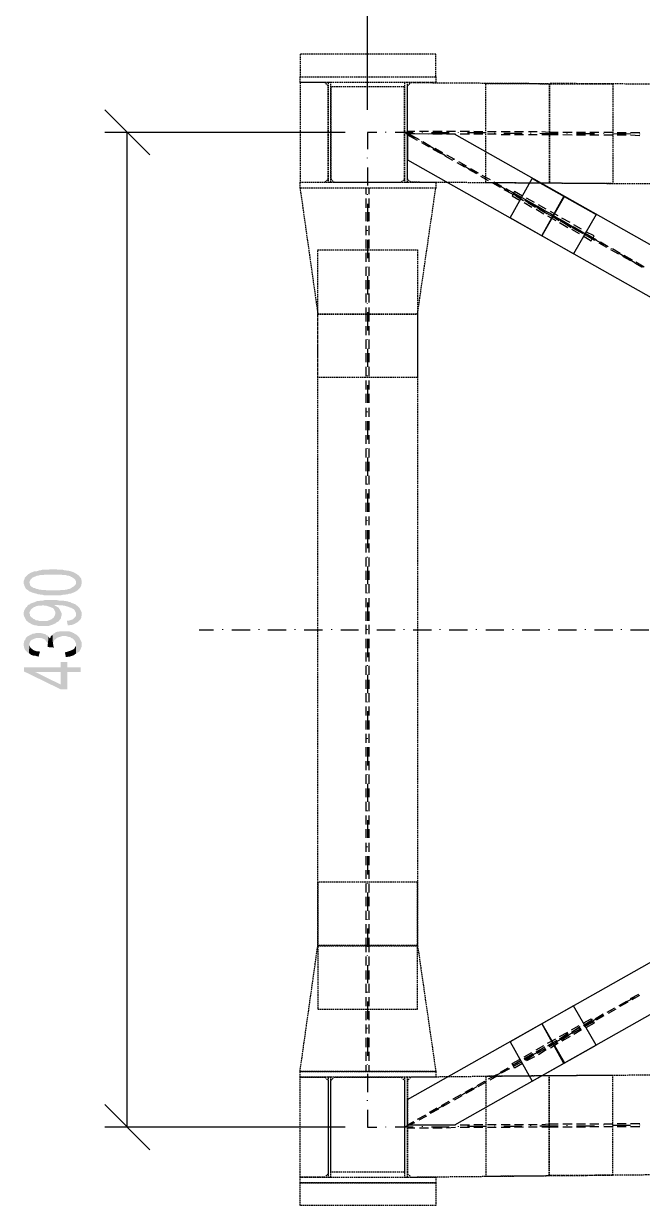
# Model space of a CAD drawing. Header units: metres. Extents: x 11 to 152679, y -40 to 137873.
# Drawn here: x 22976 to 25705, y 1407 to 6622 of the extents above; entities that cross this region are included whole.
import ezdxf

# ---------------------------------------------------------------- set-up
doc = ezdxf.new("R2010")
doc.units = ezdxf.units.M
doc.linetypes.add('HIDDEN', pattern=[9.525, 6.35, -3.175])
for name, color, linetype in [('CA3', 6, 'Continuous'), ('LAYER_1', 160, 'Continuous'), ('TR', 4, 'HIDDEN')]:
    doc.layers.add(name, color=color, linetype=linetype)

# ---------------------------------------------------------------- blocks, each defined once
blk = doc.blocks.new('TPODISTINTIPILONE')
at = {"layer": 'LAYER_1'}
for points in [[(16609.4, 3118.4), (16609.4, 3112), (16611.5, 3107.8), (16613.6, 3101.4), (16620, 3088.7), (16624.2, 3086.6), (16626.3, 3084.5), (16630.5, 3082.4), (16634.8, 3078.1), (16634.8, 3118.4), (16636.9, 3124.7), (16639, 3128.9), (16641.1, 3131.1), (16645.3, 3135.3), (16649.6, 3139.5), (16655.9, 3141.7), (16655.9, 3143.8), (16660.2, 3143.8), (16664.4, 3145.9), (16668.6, 3148), (16675, 3148), (16681.3, 3150.1), (16694, 3150.1), (16702.5, 3152.2), (16774.5, 3152.2), (16782.9, 3150.1), (16795.6, 3150.1), (16802, 3148), (16806.2, 3148), (16812.6, 3145.9), (16816.8, 3143.8), (16818.9, 3141.7), (16821, 3141.7), (16827.4, 3137.4), (16831.6, 3135.3), (16835.8, 3131.1), (16838, 3126.8), (16840.1, 3122.6), (16840.1, 3118.4), (16842.2, 3080.3), (16846.4, 3082.4), (16850.7, 3086.6), (16859.1, 3095.1), (16863.4, 3103.5), (16863.4, 3107.8), (16865.5, 3112), (16865.5, 3124.7), (16863.4, 3128.9), (16863.4, 3133.2), (16861.3, 3137.4), (16857, 3141.7), (16854.9, 3145.9), (16850.7, 3150.1), (16848.5, 3150.1), (16844.3, 3154.3), (16840.1, 3156.5), (16833.7, 3160.7), (16829.5, 3162.8), (16823.1, 3164.9), (16816.8, 3167), (16808.3, 3169.2), (16802, 3169.2), (16795.6, 3171.3), (16789.3, 3171.3), (16782.9, 3173.4), (16761.8, 3173.4), (16753.3, 3175.5), (16725.8, 3175.5), (16717.3, 3173.4), (16689.8, 3173.4), (16683.4, 3171.3), (16679.2, 3171.3), (16672.9, 3169.2), (16666.5, 3167), (16658, 3167), (16651.7, 3164.9), (16647.5, 3162.8), (16641.1, 3160.7), (16634.8, 3156.5), (16630.5, 3154.3), (16622.1, 3145.9), (16613.6, 3137.4), (16613.6, 3133.2), (16611.5, 3128.9), (16609.4, 3122.6)], [(16634.8, 3078.1), (16641.1, 3076), (16645.3, 3073.9), (16651.7, 3071.8), (16660.2, 3069.7), (16666.5, 3067.6), (16668.6, 3067.6), (16672.9, 3065.4), (16679.2, 3065.4), (16685.6, 3063.3), (16691.9, 3063.3), (16698.3, 3061.2), (16774.5, 3061.2), (16782.9, 3063.3), (16789.3, 3063.3), (16797.7, 3065.4), (16804.1, 3065.4), (16808.3, 3067.6), (16814.7, 3067.6), (16821, 3069.7), (16825.2, 3071.8), (16831.6, 3073.9), (16840.1, 3078.1), (16842.2, 3080.3), (16840.1, 3118.4), (16840.1, 3112), (16838, 3107.8), (16833.7, 3103.5), (16829.5, 3099.3), (16825.2, 3097.2), (16818.9, 3093), (16814.7, 3090.8), (16810.4, 3088.7), (16806.2, 3088.7), (16799.9, 3086.6), (16795.6, 3086.6), (16789.3, 3084.5), (16774.5, 3084.5), (16766, 3082.4), (16713.1, 3082.4), (16704.6, 3084.5), (16689.8, 3084.5), (16683.4, 3086.6), (16677.1, 3086.6), (16670.7, 3088.7), (16666.5, 3088.7), (16662.3, 3090.8), (16658, 3093), (16653.8, 3093), (16647.5, 3097.2), (16643.2, 3099.3), (16639, 3103.5), (16636.9, 3107.8), (16636.9, 3112), (16634.8, 3118.4)], [(16609.4, 2980.8), (16609.4, 2974.4), (16611.5, 2968.1), (16613.6, 2963.9), (16620, 2951.1), (16624.2, 2946.9), (16628.4, 2944.8), (16632.6, 2940.6), (16634.8, 2982.9), (16634.8, 2985), (16639, 2993.5), (16641.1, 2997.7), (16645.3, 3002), (16651.7, 3006.2), (16653.8, 3008.3), (16660.2, 3010.4), (16664.4, 3012.5), (16670.7, 3014.6), (16685.6, 3014.6), (16691.9, 3016.8), (16696.1, 3016.8), (16704.6, 3014.6), (16711, 3014.6), (16717.3, 3012.5), (16723.7, 3010.4), (16730, 3008.3), (16734.2, 3006.2), (16738.5, 3004.1), (16742.7, 2999.8), (16742.7, 3018.9), (16759.7, 3018.9), (16766, 3016.8), (16780.8, 3016.8), (16787.2, 3014.6), (16791.4, 3014.6), (16797.7, 3012.5), (16806.2, 3010.4), (16810.4, 3008.3), (16816.8, 3006.2), (16818.9, 3006.2), (16825.2, 3002), (16829.5, 2999.8), (16833.7, 2995.6), (16835.8, 2991.4), (16838, 2987.1), (16840.1, 2982.9), (16840.1, 2976.5), (16842.2, 3016.8), (16838, 3021), (16831.6, 3023.1), (16827.4, 3025.2), (16821, 3027.3), (16814.7, 3031.6), (16806.2, 3031.6), (16806.2, 3033.7), (16802, 3033.7), (16795.6, 3035.8), (16789.3, 3035.8), (16782.9, 3037.9), (16763.9, 3037.9), (16755.4, 3040), (16702.5, 3040), (16696.1, 3037.9), (16683.4, 3037.9), (16677.1, 3035.8), (16670.7, 3035.8), (16664.4, 3033.7), (16660.2, 3031.6), (16653.8, 3029.5), (16647.5, 3027.3), (16641.1, 3025.2), (16636.9, 3021), (16630.5, 3018.9), (16626.3, 3014.6), (16624.2, 3010.4), (16620, 3008.3), (16617.8, 3004.1), (16613.6, 2997.7), (16611.5, 2993.5), (16611.5, 2989.2), (16609.4, 2985)], [(16632.6, 2940.6), (16636.9, 2938.4), (16643.2, 2934.2), (16647.5, 2932.1), (16653.8, 2930), (16660.2, 2927.9), (16666.5, 2927.9), (16672.9, 2925.7), (16719.4, 2925.7), (16725.8, 2927.9), (16738.5, 2932.1), (16742.7, 2934.2), (16749.1, 2936.3), (16753.3, 2940.6), (16749.1, 2980.8), (16749.1, 2978.7), (16746.9, 2972.3), (16744.8, 2968.1), (16742.7, 2963.9), (16738.5, 2959.6), (16734.2, 2957.5), (16732.1, 2955.4), (16727.9, 2953.3), (16721.6, 2951.1), (16717.3, 2949), (16708.8, 2946.9), (16681.3, 2946.9), (16675, 2949), (16668.6, 2951.1), (16662.3, 2951.1), (16658, 2955.4), (16651.7, 2957.5), (16647.5, 2961.7), (16643.2, 2963.9), (16639, 2968.1), (16636.9, 2972.3), (16636.9, 2978.7), (16634.8, 2982.9)], [(16742.7, 2999.8), (16744.8, 2995.6), (16746.9, 2991.4), (16749.1, 2987.1), (16749.1, 2980.8), (16753.3, 2940.6), (16761.8, 2944.8), (16766, 2949), (16768.1, 2953.3), (16772.3, 2957.5), (16774.5, 2961.7), (16774.5, 2966), (16776.6, 2972.3), (16776.6, 2982.9), (16770.2, 2995.6), (16768.1, 2999.8), (16766, 3002), (16763.9, 3006.2), (16759.7, 3008.3), (16753.3, 3012.5), (16749.1, 3014.6), (16742.7, 3018.9)], [(16799.9, 2949), (16804.1, 2927.9), (16808.3, 2927.9), (16814.7, 2930), (16821, 2930), (16827.4, 2932.1), (16833.7, 2934.2), (16840.1, 2938.4), (16848.5, 2942.7), (16850.7, 2944.8), (16859.1, 2953.3), (16863.4, 2961.7), (16863.4, 2966), (16865.5, 2972.3), (16865.5, 2985), (16857, 3002), (16854.9, 3006.2), (16850.7, 3010.4), (16846.4, 3014.6), (16842.2, 3016.8), (16840.1, 2976.5), (16840.1, 2970.2), (16838, 2966), (16833.7, 2961.7), (16827.4, 2955.4), (16814.7, 2951.1), (16808.3, 2949)], [(16609.4, 2843.2), (16609.4, 2839), (16611.5, 2834.7), (16611.5, 2830.5), (16613.6, 2824.2), (16615.7, 2819.9), (16622.1, 2813.6), (16626.3, 2809.3), (16632.6, 2805.1), (16634.8, 2843.2), (16634.8, 2847.4), (16636.9, 2853.8), (16639, 2858), (16641.1, 2862.2), (16645.3, 2864.4), (16653.8, 2868.6), (16666.5, 2872.8), (16685.6, 2872.8), (16691.9, 2870.7), (16696.1, 2868.6), (16702.5, 2866.5), (16706.7, 2862.2), (16706.7, 2860.1), (16711, 2855.9), (16715.2, 2847.4), (16715.2, 2836.8), (16719.4, 2879.2), (16715.2, 2883.4), (16708.8, 2885.5), (16704.6, 2889.8), (16700.4, 2889.8), (16696.1, 2891.9), (16687.7, 2894), (16662.3, 2894), (16655.9, 2891.9), (16649.6, 2891.9), (16643.2, 2887.6), (16641.1, 2887.6), (16636.9, 2885.5), (16630.5, 2881.3), (16626.3, 2879.2), (16622.1, 2875), (16617.8, 2870.7), (16617.8, 2866.5), (16613.6, 2862.2), (16611.5, 2858), (16611.5, 2853.8), (16609.4, 2849.5)], [(16715.2, 2832.6), (16742.7, 2830.5), (16742.7, 2832.6), (16740.6, 2836.8), (16740.6, 2843.2), (16738.5, 2847.4), (16736.4, 2887.6), (16734.2, 2885.5), (16730, 2881.3), (16727.9, 2875), (16725.8, 2870.7), (16721.6, 2875), (16719.4, 2879.2), (16715.2, 2836.8)], [(16736.4, 2887.6), (16738.5, 2847.4), (16738.5, 2849.5), (16740.6, 2853.8), (16742.7, 2860.1), (16744.8, 2864.4), (16749.1, 2866.5), (16753.3, 2870.7), (16755.4, 2872.8), (16761.8, 2875), (16774.5, 2879.2), (16780.8, 2881.3), (16795.6, 2881.3), (16808.3, 2877.1), (16814.7, 2877.1), (16818.9, 2872.8), (16825.2, 2870.7), (16833.7, 2862.2), (16835.8, 2858), (16838, 2853.8), (16840.1, 2849.5), (16840.1, 2803), (16846.4, 2807.2), (16848.5, 2809.3), (16852.8, 2811.4), (16857, 2815.7), (16861.3, 2824.2), (16863.4, 2830.5), (16865.5, 2834.7), (16865.5, 2853.8), (16863.4, 2858), (16861.3, 2862.2), (16857, 2870.7), (16854.9, 2875), (16850.7, 2879.2), (16842.2, 2887.6), (16835.8, 2889.8), (16831.6, 2894), (16825.2, 2896.1), (16821, 2898.2), (16814.7, 2900.3), (16808.3, 2902.5), (16770.2, 2902.5), (16763.9, 2900.3), (16757.5, 2900.3), (16751.2, 2898.2), (16746.9, 2894), (16740.6, 2891.9)], [(16632.6, 2805.1), (16636.9, 2803), (16641.1, 2798.7), (16647.5, 2796.6), (16653.8, 2794.5), (16660.2, 2794.5), (16666.5, 2792.4), (16675, 2790.3), (16681.3, 2811.4), (16677.1, 2813.6), (16668.6, 2813.6), (16655.9, 2817.8), (16651.7, 2819.9), (16647.5, 2824.2), (16643.2, 2826.3), (16639, 2830.5), (16634.8, 2839), (16634.8, 2843.2)], [(16791.4, 2809.3), (16795.6, 2788.2), (16797.7, 2788.2), (16806.2, 2790.3), (16812.6, 2790.3), (16825.2, 2794.5), (16831.6, 2796.6), (16835.8, 2800.9), (16840.1, 2803), (16840.1, 2845.3), (16840.1, 2839), (16838, 2834.7), (16835.8, 2830.5), (16833.7, 2826.3), (16829.5, 2822), (16827.4, 2822), (16823.1, 2819.9), (16818.9, 2817.8), (16812.6, 2815.7), (16806.2, 2813.6), (16799.9, 2811.4)], [(16611.5, 2743.7), (16611.5, 2724.7), (16772.3, 2646.4), (16802, 2646.4), (16802, 2722.5), (16861.3, 2722.5), (16861.3, 2743.7), (16802, 2743.7), (16802, 2767), (16772.3, 2767), (16772.3, 2667.5), (16660.2, 2722.5)], [(16611.5, 2743.7), (16660.2, 2722.5), (16772.3, 2722.5), (16772.3, 2667.5), (16772.3, 2743.7)]]:
    blk.add_hatch(color=7, dxfattribs=at).paths.add_polyline_path(points, is_closed=False)
at = {"layer": 'CA3'}
blk.add_lwpolyline([(22167.7, 3029.5), (18510.1, 5095.3), (18302.7, 5097.5), (18302.7, 4983.1), (21964.5, 2913)], dxfattribs=at)
blk.add_lwpolyline([(18302.7, 836.6), (25755.5, 5046.7), (25952.3, 5044.5), (25952.3, 4928.1), (18510.1, 722.3), (18302.7, 722.3)], close=True, dxfattribs=at)
at = {"layer": 'LAYER_1', "color": 7}
for p, q in [((18127, 5203.3), (18127, 6050)), ((17166, 5004.3), (16967.1, 5203.3)), ((18027.5, 5103.8), (16967.1, 5103.8)), ((17066.6, 713.8), (17066.6, 5103.8)), ((18127, 5103.8), (18127, 5029.7)), ((18167.2, 5103.8), (18127, 5103.8)), ((18207.5, 5103.8), (18207.5, 5105.9)), ((18328.1, 5103.8), (18247.7, 5103.8)), ((18290, 5103.8), (18332.3, 5080.5)), ((18290, 5103.8), (18332.3, 5080.5)), ((18334.4, 5108), (18302.7, 5108)), ((18334.4, 5097.5), (18302.7, 5097.5)), ((18302.7, 5093.2), (18345, 5069.9)), ((18309.1, 5097.5), (18353.5, 5072)), ((18395.8, 5108), (18355.6, 5108)), ((18395.8, 5095.3), (18355.6, 5097.5)), ((18364.1, 5059.3), (18397.9, 5040.3)), ((18366.2, 5061.5), (18366.2, 5063.6)), ((18366.2, 5061.5), (18366.2, 5063.6)), ((18368.3, 5101.7), (18368.3, 5103.8)), ((18370.4, 5063.6), (18404.3, 5042.4)), ((18486.9, 5101.7), (18408.5, 5101.7)), ((18455.1, 5108), (18414.9, 5108)), ((18455.1, 5095.3), (18414.9, 5095.3)), ((18514.4, 5108), (18474.1, 5108)), ((18514.4, 5095.3), (18474.1, 5095.3)), ((18527.1, 5101.7), (18527.1, 5103.8)), ((18575.7, 5108), (18535.5, 5108)), ((18575.7, 5095.3), (18535.5, 5095.3)), ((18647.7, 5101.7), (18567.3, 5101.7)), ((18635, 5105.9), (18594.8, 5108)), ((18635, 5095.3), (18594.8, 5095.3)), ((18694.3, 5105.9), (18656.2, 5105.9)), ((18694.3, 5095.3), (18656.2, 5095.3)), ((18687.9, 5099.6), (18687.9, 5101.7)), ((18755.7, 5105.9), (18715.4, 5105.9)), ((18755.7, 5093.2), (18715.4, 5093.2)), ((18808.6, 5099.6), (18728.1, 5099.6)), ((18814.9, 5105.9), (18774.7, 5105.9)), ((18814.9, 5093.2), (18774.7, 5093.2)), ((18874.2, 5105.9), (18836.1, 5105.9)), ((18874.2, 5093.2), (18836.1, 5093.2)), ((18846.7, 5099.6), (18846.7, 5101.7)), ((18967.3, 5097.5), (18886.9, 5099.6)), ((18927.1, 5103.8), (18895.4, 5105.9)), ((18927.1, 5093.2), (18895.4, 5093.2)), ((18967.3, 5103.8), (18929.2, 5103.8)), ((18967.3, 5093.2), (18929.2, 5093.2)), ((19028.7, 5103.8), (18988.5, 5103.8)), ((19028.7, 5091.1), (18988.5, 5093.2)), ((19007.5, 5097.5), (19007.5, 5099.6)), ((19088, 5103.8), (19047.7, 5103.8)), ((19128.2, 5097.5), (19047.7, 5097.5)), ((19088, 5091.1), (19047.7, 5091.1)), ((19147.2, 5103.8), (19107, 5103.8)), ((19147.2, 5091.1), (19107, 5091.1)), ((19208.6, 5103.8), (19168.4, 5103.8)), ((19168.4, 5097.5), (19168.4, 5099.6)), ((19208.6, 5091.1), (19168.4, 5091.1)), ((19286.9, 5095.3), (19208.6, 5097.5)), ((19267.9, 5101.7), (19227.7, 5101.7)), ((19267.9, 5091.1), (19227.7, 5091.1)), ((19327.2, 5101.7), (19286.9, 5101.7)), ((19327.2, 5089), (19286.9, 5091.1)), ((19327.2, 5095.3), (19327.2, 5097.5)), ((18402.2, 5042.4), (18469.9, 5002.2)), ((18402.2, 5042.4), (18469.9, 5002.2)), ((18414.9, 5029.7), (18450.9, 5010.7)), ((18423.3, 5033.9), (18457.2, 5014.9)), ((18127, 4989.5), (18127, 4991.6)), ((18467.8, 5000.1), (18501.7, 4981)), ((18474.1, 5004.3), (18510.1, 4985.3)), ((18505.9, 4983.1), (18505.9, 4985.3)), ((18505.9, 4983.1), (18505.9, 4985.3)), ((18520.7, 4970.4), (18554.6, 4951.4)), ((18527.1, 4974.7), (18560.9, 4955.6)), ((18539.8, 4962), (18609.6, 4923.9)), ((18539.8, 4962), (18609.6, 4923.9)), ((18127, 4949.3), (18127, 4868.9)), ((18571.5, 4940.8), (18607.5, 4921.8)), ((18580, 4945), (18613.8, 4926)), ((18624.4, 4911.2), (18658.3, 4892.1)), ((18630.8, 4915.4), (18666.8, 4896.4)), ((18645.6, 4904.8), (18645.6, 4907)), ((18645.6, 4904.8), (18645.6, 4907)), ((18120.7, 4830.7), (18120.7, 4858.3)), ((18133.4, 4830.7), (18133.4, 4858.3)), ((18677.3, 4881.5), (18711.2, 4862.5)), ((18679.5, 4883.7), (18749.3, 4845.6)), ((18679.5, 4883.7), (18749.3, 4845.6)), ((18683.7, 4885.8), (18717.6, 4866.7)), ((18728.1, 4851.9), (18764.1, 4832.9)), ((18736.6, 4856.1), (18770.5, 4837.1)), ((18120.7, 4771.5), (18120.7, 4811.7)), ((18127, 4828.6), (18127, 4830.7)), ((18133.4, 4771.5), (18133.4, 4811.7)), ((18764.1, 4824.4), (18800.1, 4803.2)), ((18770.5, 4837.1), (18806.5, 4815.9)), ((18781.1, 4824.4), (18814.9, 4803.2)), ((18785.3, 4824.4), (18785.3, 4826.5)), ((18785.3, 4824.4), (18785.3, 4826.5)), ((18787.4, 4826.5), (18823.4, 4807.5)), ((18819.2, 4805.3), (18889, 4767.2)), ((18819.2, 4805.3), (18889, 4767.2)), ((18855.1, 4782.1), (18821.3, 4801.1)), ((18823.4, 4807.5), (18859.4, 4786.3)), ((18863.6, 4794.8), (18827.6, 4813.8)), ((18994.8, 4822.3), (18895.4, 4646.6)), ((18992.7, 4822.3), (18895.4, 4648.7)), ((18120.7, 4712.2), (18120.7, 4752.4)), ((18127, 4788.4), (18127, 4710.1)), ((18133.4, 4712.2), (18133.4, 4752.4)), ((18817, 4794.8), (18850.9, 4773.6)), ((18834, 4794.8), (18867.8, 4773.6)), ((18840.3, 4796.9), (18874.2, 4777.8)), ((18870, 4765.1), (18903.8, 4744)), ((18908.1, 4752.4), (18874.2, 4771.5)), ((18876.3, 4777.8), (18912.3, 4756.7)), ((18914.4, 4765.1), (18880.5, 4784.2)), ((18884.8, 4765.1), (18920.8, 4744)), ((18893.2, 4767.2), (18927.1, 4748.2)), ((18922.9, 4746.1), (18922.9, 4748.2)), ((18922.9, 4746.1), (18922.9, 4748.2)), ((18929.2, 4748.2), (18963.1, 4727)), ((18967.3, 4735.5), (18933.5, 4754.5)), ((18920.8, 4735.5), (18956.7, 4714.3)), ((18961, 4722.8), (18925, 4741.8)), ((18937.7, 4735.5), (18971.6, 4714.3)), ((18944.1, 4737.6), (18980, 4718.6)), ((18958.9, 4727), (19028.7, 4686.8)), ((18958.9, 4727), (19028.7, 4686.8)), ((18973.7, 4705.9), (19009.7, 4684.7)), ((19011.8, 4693.2), (18977.9, 4712.2)), ((18980, 4718.6), (19016, 4697.4)), ((19020.2, 4705.9), (18984.3, 4724.9)), ((18990.6, 4705.9), (19024.5, 4684.7)), ((18997, 4708), (19030.8, 4688.9)), ((19071, 4676.2), (19037.2, 4695.3)), ((18120.7, 4650.8), (18120.7, 4691)), ((18127, 4669.9), (18127, 4672)), ((18133.4, 4650.8), (18133.4, 4691)), ((19026.6, 4676.2), (19060.5, 4657.2)), ((19064.7, 4663.5), (19030.8, 4682.6)), ((19032.9, 4688.9), (19068.9, 4667.8)), ((19041.4, 4676.2), (19077.4, 4657.2)), ((19049.9, 4678.3), (19083.8, 4659.3)), ((19062.6, 4667.8), (19062.6, 4669.9)), ((19062.6, 4667.8), (19062.6, 4669.9)), ((19094.3, 4646.6), (19128.2, 4627.5)), ((19098.6, 4648.7), (19168.4, 4608.5)), ((19098.6, 4648.7), (19168.4, 4608.5)), ((19100.7, 4650.8), (19136.7, 4629.7)), ((18120.7, 4591.6), (18120.7, 4631.8)), ((18127, 4629.7), (18127, 4549.2)), ((18133.4, 4591.6), (18133.4, 4631.8)), ((19147.2, 4617), (19181.1, 4597.9)), ((19153.6, 4621.2), (19187.5, 4600)), ((19202.3, 4589.5), (19202.3, 4591.6)), ((19202.3, 4589.5), (19202.3, 4591.6)), ((19206.5, 4591.6), (19240.4, 4570.4)), ((18120.7, 4532.3), (18120.7, 4572.5)), ((18133.4, 4532.3), (18133.4, 4572.5)), ((19198, 4587.3), (19234, 4568.3)), ((19236.1, 4570.4), (19306, 4530.2)), ((19236.1, 4570.4), (19306, 4530.2)), ((19251, 4557.7), (19286.9, 4538.6)), ((19257.3, 4561.9), (19293.3, 4540.8)), ((18120.7, 4470.9), (18120.7, 4511.1)), ((18127, 4509), (18127, 4511.1)), ((18133.4, 4470.9), (18133.4, 4511.1)), ((19303.9, 4528.1), (19337.7, 4509)), ((19310.2, 4532.3), (19346.2, 4511.1)), ((18120.7, 4411.7), (18120.7, 4451.9)), ((18127, 4468.8), (18127, 4388.4)), ((18133.4, 4411.7), (18133.4, 4451.9)), ((18120.7, 4352.4), (18120.7, 4392.6)), ((18133.4, 4352.4), (18133.4, 4392.6)), ((18120.7, 4303.7), (18120.7, 4331.2)), ((18127, 4348.1), (18127, 4350.3)), ((18133.4, 4303.7), (18133.4, 4331.2)), ((18120.7, 4269.8), (18120.7, 4301.6)), ((18127, 4310), (18127, 4229.6)), ((18133.4, 4269.8), (18133.4, 4301.6)), ((18120.7, 4208.4), (18120.7, 4248.7)), ((18133.4, 4208.4), (18133.4, 4248.7)), ((18120.7, 4149.2), (18120.7, 4189.4)), ((18127, 4189.4), (18127, 4191.5)), ((18133.4, 4149.2), (18133.4, 4189.4)), ((18120.7, 4089.9), (18120.7, 4130.1)), ((18127, 4149.2), (18127, 4068.7)), ((18133.4, 4089.9), (18133.4, 4130.1)), ((18120.7, 4028.5), (18120.7, 4068.7)), ((18133.4, 4028.5), (18133.4, 4068.7)), ((18127, 4028.5), (18127, 4030.6)), ((18120.7, 3969.3), (18120.7, 4009.5)), ((18127, 3988.3), (18127, 3910)), ((18133.4, 3969.3), (18133.4, 4009.5)), ((18120.7, 3910), (18120.7, 3950.2)), ((18133.4, 3910), (18133.4, 3950.2)), ((18120.7, 3848.6), (18120.7, 3888.8)), ((18127, 3869.8), (18127, 3871.9)), ((18133.4, 3848.6), (18133.4, 3888.8)), ((18120.7, 3789.3), (18120.7, 3829.6)), ((18127, 3829.6), (18127, 3749.1)), ((18133.4, 3789.3), (18133.4, 3829.6)), ((18120.7, 3730.1), (18120.7, 3768.2)), ((18133.4, 3730.1), (18133.4, 3768.2)), ((18120.7, 3668.7), (18120.7, 3708.9)), ((18127, 3708.9), (18127, 3711)), ((18133.4, 3668.7), (18133.4, 3708.9)), ((18127, 3668.7), (18127, 3588.3)), ((18120.7, 3609.4), (18120.7, 3649.6)), ((18133.4, 3609.4), (18133.4, 3649.6)), ((18120.7, 3550.2), (18120.7, 3588.3)), ((18127, 3550.2), (18127, 3552.3)), ((18133.4, 3550.2), (18133.4, 3588.3)), ((18120.7, 3488.8), (18120.7, 3529)), ((18127, 3510), (18127, 3429.5)), ((18133.4, 3488.8), (18133.4, 3529)), ((18120.7, 3429.5), (18120.7, 3469.7)), ((18133.4, 3429.5), (18133.4, 3469.7)), ((18120.7, 3370.2), (18120.7, 3408.3)), ((18127, 3389.3), (18127, 3391.4)), ((18133.4, 3370.2), (18133.4, 3408.3)), ((18120.7, 3308.9), (18120.7, 3349.1)), ((18127, 3349.1), (18127, 3268.6)), ((18133.4, 3308.9), (18133.4, 3349.1)), ((18120.7, 3249.6), (18120.7, 3289.8)), ((18133.4, 3249.6), (18133.4, 3289.8)), ((18120.7, 3188.2), (18120.7, 3228.4)), ((18127, 3228.4), (18127, 3230.5)), ((18127, 3188.2), (18127, 3109.9)), ((18133.4, 3188.2), (18133.4, 3228.4)), ((18120.7, 3128.9), (18120.7, 3169.2)), ((18133.4, 3128.9), (18133.4, 3169.2)), ((18120.7, 3069.7), (18120.7, 3109.9)), ((18133.4, 3069.7), (18133.4, 3109.9)), ((18120.7, 3008.3), (18120.7, 3048.5)), ((18127, 3069.7), (18127, 3071.8)), ((18127, 3029.5), (18127, 2949)), ((18133.4, 3008.3), (18133.4, 3048.5)), ((18120.7, 2949), (18120.7, 2989.2)), ((18133.4, 2949), (18133.4, 2989.2)), ((18120.7, 2889.8), (18120.7, 2930)), ((18133.4, 2889.8), (18133.4, 2930)), ((17384.1, 2908.8), (17447.6, 2908.8)), ((17487.8, 2908.8), (17487.8, 2910.9)), ((17528, 2908.8), (17608.4, 2908.8)), ((17648.6, 2908.8), (17648.6, 2910.9)), ((17686.7, 2908.8), (17767.2, 2908.8)), ((17807.4, 2908.8), (17807.4, 2910.9)), ((17847.6, 2908.8), (17928, 2908.8)), ((17968.3, 2908.8), (17968.3, 2910.9)), ((18008.5, 2908.8), (18086.8, 2908.8)), ((18120.7, 2828.4), (18120.7, 2868.6)), ((18127, 2908.8), (18127, 2910.9)), ((18127, 2908.8), (18127, 2910.9)), ((18127, 2868.6), (18127, 2788.2)), ((18133.4, 2828.4), (18133.4, 2868.6)), ((18167.2, 2908.8), (18247.7, 2908.8)), ((18287.9, 2908.8), (18287.9, 2910.9)), ((18328.1, 2908.8), (18408.5, 2908.8)), ((18446.6, 2908.8), (18446.6, 2910.9)), ((18486.9, 2908.8), (18567.3, 2908.8)), ((18607.5, 2908.8), (18607.5, 2910.9)), ((18647.7, 2908.8), (18728.1, 2908.8)), ((18768.4, 2908.8), (18768.4, 2910.9)), ((18808.6, 2908.8), (18886.9, 2908.8)), ((18927.1, 2908.8), (18927.1, 2910.9)), ((18967.3, 2908.8), (19047.7, 2908.8)), ((19088, 2908.8), (19088, 2910.9)), ((19128.2, 2908.8), (19208.6, 2908.8)), ((19246.7, 2908.8), (19246.7, 2910.9)), ((19286.9, 2908.8), (19367.4, 2908.8)), ((18120.7, 2769.1), (18120.7, 2809.3)), ((18133.4, 2769.1), (18133.4, 2809.3)), ((18120.7, 2709.8), (18120.7, 2750.1)), ((18127, 2750.1), (18127, 2752.2)), ((18133.4, 2709.8), (18133.4, 2750.1)), ((18120.7, 2648.5), (18120.7, 2688.7)), ((18127, 2709.8), (18127, 2629.4)), ((18133.4, 2648.5), (18133.4, 2688.7)), ((18120.7, 2589.2), (18120.7, 2629.4)), ((18133.4, 2589.2), (18133.4, 2629.4)), ((18120.7, 2529.9), (18120.7, 2570.1)), ((18127, 2589.2), (18127, 2591.3)), ((18133.4, 2529.9), (18133.4, 2570.1)), ((18120.7, 2468.5), (18120.7, 2508.8)), ((18127, 2549), (18127, 2468.5)), ((18133.4, 2468.5), (18133.4, 2508.8)), ((18120.7, 2409.3), (18120.7, 2449.5)), ((18127, 2428.3), (18127, 2430.4)), ((18133.4, 2409.3), (18133.4, 2449.5)), ((18120.7, 2350), (18120.7, 2390.2)), ((18127, 2390.2), (18127, 2309.8)), ((18133.4, 2350), (18133.4, 2390.2)), ((18120.7, 2288.6), (18120.7, 2328.9)), ((18133.4, 2288.6), (18133.4, 2328.9)), ((18120.7, 2229.4), (18120.7, 2269.6)), ((18127, 2269.6), (18127, 2271.7)), ((18133.4, 2229.4), (18133.4, 2269.6)), ((18120.7, 2170.1), (18120.7, 2208.2)), ((18127, 2229.4), (18127, 2148.9)), ((18133.4, 2170.1), (18133.4, 2208.2)), ((18120.7, 2108.7), (18120.7, 2148.9)), ((18133.4, 2108.7), (18133.4, 2148.9)), ((18120.7, 2049.5), (18120.7, 2089.7)), ((18127, 2108.7), (18127, 2110.8)), ((18133.4, 2049.5), (18133.4, 2089.7)), ((18127, 2068.5), (18127, 1990.2)), ((18120.7, 1990.2), (18120.7, 2028.3)), ((18133.4, 1990.2), (18133.4, 2028.3)), ((18120.7, 1928.8), (18120.7, 1969)), ((18127, 1950), (18127, 1952.1)), ((18133.4, 1928.8), (18133.4, 1969)), ((18120.7, 1869.5), (18120.7, 1909.7)), ((18127, 1909.7), (18127, 1829.3)), ((18133.4, 1869.5), (18133.4, 1909.7)), ((18120.7, 1810.3), (18120.7, 1848.4)), ((18133.4, 1810.3), (18133.4, 1848.4)), ((18120.7, 1748.9), (18120.7, 1789.1)), ((18127, 1789.1), (18127, 1791.2)), ((18133.4, 1748.9), (18133.4, 1789.1)), ((18120.7, 1689.6), (18120.7, 1729.8)), ((18127, 1748.9), (18127, 1668.4)), ((18133.4, 1689.6), (18133.4, 1729.8)), ((18120.7, 1628.2), (18120.7, 1668.4)), ((18127, 1628.2), (18127, 1630.3)), ((18133.4, 1628.2), (18133.4, 1668.4)), ((18120.7, 1569), (18120.7, 1609.2)), ((18127, 1590.1), (18127, 1509.7)), ((18133.4, 1569), (18133.4, 1609.2)), ((18120.7, 1516), (18120.7, 1549.9)), ((18120.7, 1486.4), (18120.7, 1513.9)), ((18133.4, 1516), (18133.4, 1549.9)), ((18133.4, 1486.4), (18133.4, 1513.9)), ((18120.7, 1427.1), (18120.7, 1467.4)), ((18127, 1469.5), (18127, 1471.6)), ((18133.4, 1427.1), (18133.4, 1467.4)), ((18127, 1429.3), (18127, 1348.8)), ((18120.7, 1365.8), (18120.7, 1406)), ((18133.4, 1365.8), (18133.4, 1406)), ((18120.7, 1306.5), (18120.7, 1346.7)), ((18127, 1308.6), (18127, 1310.7)), ((18133.4, 1306.5), (18133.4, 1346.7)), ((18120.7, 1247.2), (18120.7, 1287.5)), ((18127, 1268.4), (18127, 1190.1)), ((18133.4, 1247.2), (18133.4, 1287.5)), ((19236.1, 1249.3), (19306, 1287.5)), ((19236.1, 1251.5), (19270, 1270.5)), ((19240.4, 1247.2), (19276.4, 1266.3)), ((19286.9, 1281.1), (19322.9, 1300.1)), ((19293.3, 1276.9), (19327.2, 1295.9)), ((18120.7, 1185.8), (18120.7, 1226.1)), ((18133.4, 1185.8), (18133.4, 1226.1)), ((19098.6, 1171), (19168.4, 1209.1)), ((19130.3, 1192.2), (19166.3, 1213.4)), ((19136.7, 1188), (19170.5, 1207)), ((19183.2, 1221.8), (19217.1, 1240.9)), ((19189.6, 1217.6), (19223.4, 1236.7)), ((19202.3, 1228.2), (19202.3, 1230.3)), ((18120.7, 1126.6), (18120.7, 1166.8)), ((18127, 1149.9), (18127, 1152)), ((18133.4, 1126.6), (18133.4, 1166.8)), ((19026.6, 1143.5), (19060.5, 1162.6)), ((19026.6, 1132.9), (19060.5, 1154.1)), ((19064.7, 1156.2), (19030.8, 1135)), ((19030.8, 1128.7), (19066.8, 1149.9)), ((19032.9, 1130.8), (19068.9, 1149.9)), ((19062.6, 1149.9), (19062.6, 1152)), ((19079.5, 1162.6), (19113.4, 1183.7)), ((19083.8, 1158.3), (19119.7, 1177.4)), ((18120.7, 1067.3), (18120.7, 1107.5)), ((18127, 1109.6), (18127, 1029.2)), ((18133.4, 1067.3), (18133.4, 1107.5)), ((18920.8, 1084.2), (18956.7, 1103.3)), ((18961, 1097), (18925, 1075.8)), ((18958.9, 1090.6), (19028.7, 1130.8)), ((18973.7, 1113.9), (19009.7, 1132.9)), ((18973.7, 1103.3), (19009.7, 1124.5)), ((19011.8, 1126.6), (18977.9, 1105.4)), ((18980, 1101.2), (19016, 1120.2)), ((18980, 1099.1), (19013.9, 1120.2)), ((19020.2, 1113.9), (18984.3, 1092.7)), ((19071, 1143.5), (19037.2, 1122.3)), ((18120.7, 1005.9), (18120.7, 1046.1)), ((18133.4, 1005.9), (18133.4, 1046.1)), ((18817, 1025), (18850.9, 1044)), ((18819.2, 1012.3), (18889, 1052.5)), ((18870, 1054.6), (18903.8, 1073.7)), ((18870, 1046.1), (18903.8, 1065.2)), ((18908.1, 1067.3), (18874.2, 1046.1)), ((18874.2, 1039.8), (18910.2, 1061)), ((18876.3, 1041.9), (18912.3, 1061)), ((18914.4, 1054.6), (18880.5, 1033.4)), ((18922.9, 1073.7), (18956.7, 1094.8)), ((18922.9, 1071.5), (18922.9, 1073.7)), ((18927.1, 1069.4), (18963.1, 1090.6)), ((18929.2, 1071.5), (18963.1, 1090.6)), ((18967.3, 1084.2), (18933.5, 1063.1)), ((18127, 989), (18127, 991.1)), ((18764.1, 995.3), (18800.1, 1014.4)), ((18766.3, 986.9), (18800.1, 1005.9)), ((18770.5, 982.6), (18806.5, 1001.7)), ((18770.5, 982.6), (18806.5, 1001.7)), ((18785.3, 993.2), (18785.3, 995.3)), ((18817, 1016.5), (18853, 1035.6)), ((18855.1, 1037.7), (18821.3, 1018.6)), ((18823.4, 1012.3), (18859.4, 1031.3)), ((18823.4, 1010.2), (18857.3, 1031.3)), ((18863.6, 1025), (18827.6, 1005.9)), ((18120.7, 959.4), (18120.7, 986.9)), ((18127, 948.8), (18127, 868.3)), ((18133.4, 959.4), (18133.4, 986.9)), ((18660.4, 927.6), (18696.4, 946.7)), ((18666.8, 923.4), (18700.6, 942.4)), ((18679.5, 934), (18749.3, 974.2)), ((18713.3, 957.2), (18747.2, 976.3)), ((18717.6, 953), (18753.5, 972.1)), ((18539.8, 855.6), (18609.6, 893.7)), ((18556.7, 868.3), (18590.6, 887.4)), ((18609.6, 898), (18643.5, 917)), ((18613.8, 893.7), (18647.7, 912.8)), ((18645.6, 914.9), (18645.6, 917)), ((18503.8, 838.7), (18539.8, 857.8)), ((18505.9, 836.6), (18505.9, 838.7)), ((18510.1, 834.5), (18544, 853.5)), ((18560.9, 864.1), (18596.9, 883.2)), ((16967.1, 813.3), (17166, 614.3)), ((18127, 830.2), (18127, 832.4)), ((18127, 790), (18127, 713.8)), ((18400.1, 779.5), (18433.9, 798.5)), ((18402.2, 777.3), (18469.9, 815.4)), ((18404.3, 775.2), (18440.3, 794.3)), ((18453, 809.1), (18486.9, 828.1)), ((18457.2, 804.8), (18491.1, 823.9)), ((18290, 713.8), (18332.3, 737.1)), ((18302.7, 724.4), (18330.2, 739.2)), ((18309.1, 722.3), (18334.4, 735)), ((18347.2, 749.8), (18383.1, 768.9)), ((18353.5, 745.6), (18387.4, 764.6)), ((18366.2, 756.2), (18366.2, 758.3)), ((18027.5, 713.8), (16967.1, 713.8)), ((18127, 713.8), (18167.2, 713.8)), ((18207.5, 713.8), (18207.5, 715.9)), ((18247.7, 715.9), (18328.1, 715.9)), ((18334.4, 722.3), (18302.7, 722.3)), ((18334.4, 709.6), (18302.7, 709.6)), ((18395.8, 722.3), (18355.6, 722.3)), ((18395.8, 709.6), (18355.6, 709.6)), ((18368.3, 715.9), (18368.3, 718.1)), ((18408.5, 715.9), (18486.9, 715.9)), ((18455.1, 722.3), (18414.9, 722.3)), ((18455.1, 709.6), (18414.9, 709.6)), ((18514.4, 722.3), (18474.1, 722.3)), ((18514.4, 711.7), (18474.1, 709.6)), ((18527.1, 715.9), (18527.1, 718.1)), ((18575.7, 722.3), (18535.5, 722.3)), ((18575.7, 711.7), (18535.5, 711.7)), ((18567.3, 718.1), (18647.7, 718.1)), ((18635, 724.4), (18594.8, 724.4)), ((18635, 711.7), (18594.8, 711.7)), ((18694.3, 724.4), (18656.2, 724.4)), ((18694.3, 711.7), (18656.2, 711.7)), ((18687.9, 718.1), (18687.9, 720.2)), ((18755.7, 724.4), (18715.4, 724.4)), ((18755.7, 711.7), (18715.4, 711.7)), ((18728.1, 718.1), (18808.6, 718.1)), ((18814.9, 724.4), (18774.7, 724.4)), ((18814.9, 713.8), (18774.7, 711.7)), ((18874.2, 724.4), (18836.1, 724.4)), ((18874.2, 713.8), (18836.1, 713.8)), ((18846.7, 720.2), (18846.7, 722.3)), ((18886.9, 720.2), (18967.3, 720.2)), ((18927.1, 726.5), (18895.4, 724.4)), ((18927.1, 713.8), (18895.4, 713.8)), ((18967.3, 726.5), (18929.2, 726.5)), ((18967.3, 713.8), (18929.2, 713.8)), ((19028.7, 726.5), (18988.5, 726.5)), ((19028.7, 713.8), (18988.5, 713.8)), ((19007.5, 720.2), (19007.5, 722.3)), ((19088, 726.5), (19047.7, 726.5)), ((19047.7, 720.2), (19128.2, 720.2)), ((19088, 713.8), (19047.7, 713.8)), ((19147.2, 726.5), (19107, 726.5)), ((19147.2, 715.9), (19107, 715.9)), ((19208.6, 726.5), (19168.4, 726.5)), ((19168.4, 722.3), (19168.4, 724.4)), ((19208.6, 715.9), (19168.4, 715.9)), ((19208.6, 722.3), (19286.9, 722.3)), ((19267.9, 728.6), (19227.7, 728.6)), ((19267.9, 715.9), (19227.7, 715.9)), ((19327.2, 728.6), (19286.9, 728.6)), ((19327.2, 715.9), (19286.9, 715.9)), ((19327.2, 722.3), (19327.2, 724.4))]:
    blk.add_line(p, q, dxfattribs=at)
for points in [[(18755.7, 4727), (18853, 4900.6), (19134.5, 4741.8), (19035.1, 4568.3)], [(18755.7, 1090.6), (18853, 917), (19134.5, 1075.8), (19035.1, 1249.3)]]:
    blk.add_lwpolyline(points, close=True, dxfattribs=at)
for points in [[(18804.4, 4811.7), (18768.4, 4830.7), (18764.1, 4824.4)], [(18810.7, 4822.3), (18774.7, 4843.4), (18770.5, 4837.1)], [(19077.4, 4646.6), (19113.4, 4625.4), (19117.6, 4633.9), (19081.6, 4652.9)], [(19085.9, 4659.3), (19121.9, 4638.1), (19126.1, 4646.6), (19090.1, 4665.6)], [(18992.7, 995.3), (18895.4, 1171), (18994.8, 997.5)], [(19077.4, 1173.1), (19113.4, 1192.2), (19117.6, 1185.8), (19081.6, 1164.7)], [(19085.9, 1160.4), (19121.9, 1179.5), (19126.1, 1173.1), (19090.1, 1152)], [(18804.4, 1008), (18768.4, 986.9), (18764.1, 995.3)], [(18810.7, 995.3), (18774.7, 974.2), (18770.5, 982.6)]]:
    blk.add_lwpolyline(points, dxfattribs=at)
at = {"layer": 'TR'}
for p, q in [((18929.2, 5319.7), (18929.2, 4879.4)), ((26130.1, 5268.9), (18929.2, 5319.7)), ((26125.9, 4830.7), (18929.2, 4879.4)), ((26125.9, 989), (18929.2, 940.3)), ((18929.2, 500), (18929.2, 940.3)), ((26130.1, 548.7), (18929.2, 500))]:
    blk.add_line(p, q, dxfattribs=at)
for points in [[(17828.6, 5448.8), (17828.6, 5349.3), (18427.6, 5349.3), (18427.6, 5448.8)], [(17828.6, 5323.9), (17828.6, 5349.3), (18427.6, 5349.3), (18427.6, 5323.9)], [(17828.6, 4883.7), (17938.6, 4883.7), (17953.4, 4898.5), (17953.4, 5309.1), (17938.6, 5323.9), (17828.6, 5323.9)], [(17953.4, 5323.9), (17953.4, 4883.7), (17964, 4883.7), (17964, 5323.9)], [(18290, 5323.9), (18290, 4883.7), (18302.7, 4883.7), (18302.7, 5323.9)], [(18927.1, 4879.4), (18317.5, 4883.7), (18302.7, 4898.5), (18302.7, 5309.1), (18317.5, 5323.9), (18927.1, 5319.7)], [(18647.7, 5319.7), (19208.6, 5317.6), (19208.6, 4877.3), (18647.7, 4881.5)], [(17978.8, 4883.7), (18275.2, 4883.7), (18290, 4898.5), (18290, 5304.9), (17964, 5304.9), (17964, 4898.5)], [(17828.6, 4858.3), (17828.6, 4883.7), (18427.6, 4883.7), (18427.6, 4858.3)], [(17906.9, 4303.7), (18347.2, 4303.7), (18427.6, 4858.3), (17828.6, 4858.3)], [(17906.9, 4022.2), (17906.9, 4585.2), (18347.2, 4585.2), (18347.2, 4022.2)], [(17906.9, 1516), (17906.9, 4301.6), (18347.2, 4301.6), (18347.2, 1516)], [(17906.9, 1795.4), (17906.9, 1234.5), (18347.2, 1234.5), (18347.2, 1795.4)], [(17906.9, 1513.9), (18347.2, 1513.9), (18427.6, 959.4), (17828.6, 959.4)], [(17828.6, 934), (17828.6, 959.4), (18427.6, 959.4), (18427.6, 934)], [(18927.1, 940.3), (18317.5, 934), (18302.7, 919.2), (18302.7, 508.5), (18317.5, 493.7), (18927.1, 500)], [(18647.7, 497.9), (19208.6, 502.2), (19208.6, 942.4), (18647.7, 938.2)], [(17828.6, 934), (17938.6, 934), (17953.4, 919.2), (17953.4, 508.5), (17938.6, 493.7), (17828.6, 493.7)], [(17953.4, 934), (17953.4, 493.7), (17964, 493.7), (17964, 934)], [(17978.8, 934), (18275.2, 934), (18290, 919.2), (18290, 514.9), (17964, 514.9), (17964, 919.2)], [(18290, 934), (18290, 493.7), (18302.7, 493.7), (18302.7, 934)], [(17828.6, 468.3), (17828.6, 493.7), (18427.6, 493.7), (18427.6, 468.3)], [(17828.6, 368.8), (17828.6, 468.3), (18427.6, 468.3), (18427.6, 368.8)]]:
    blk.add_lwpolyline(points, close=True, dxfattribs=at)

msp = doc.modelspace()

# ---------------------------------------------------------------- block references
msp.add_blockref('TPODISTINTIPILONE', (6366.3159, 1037.9028))

doc.saveas('drawing.dxf')
